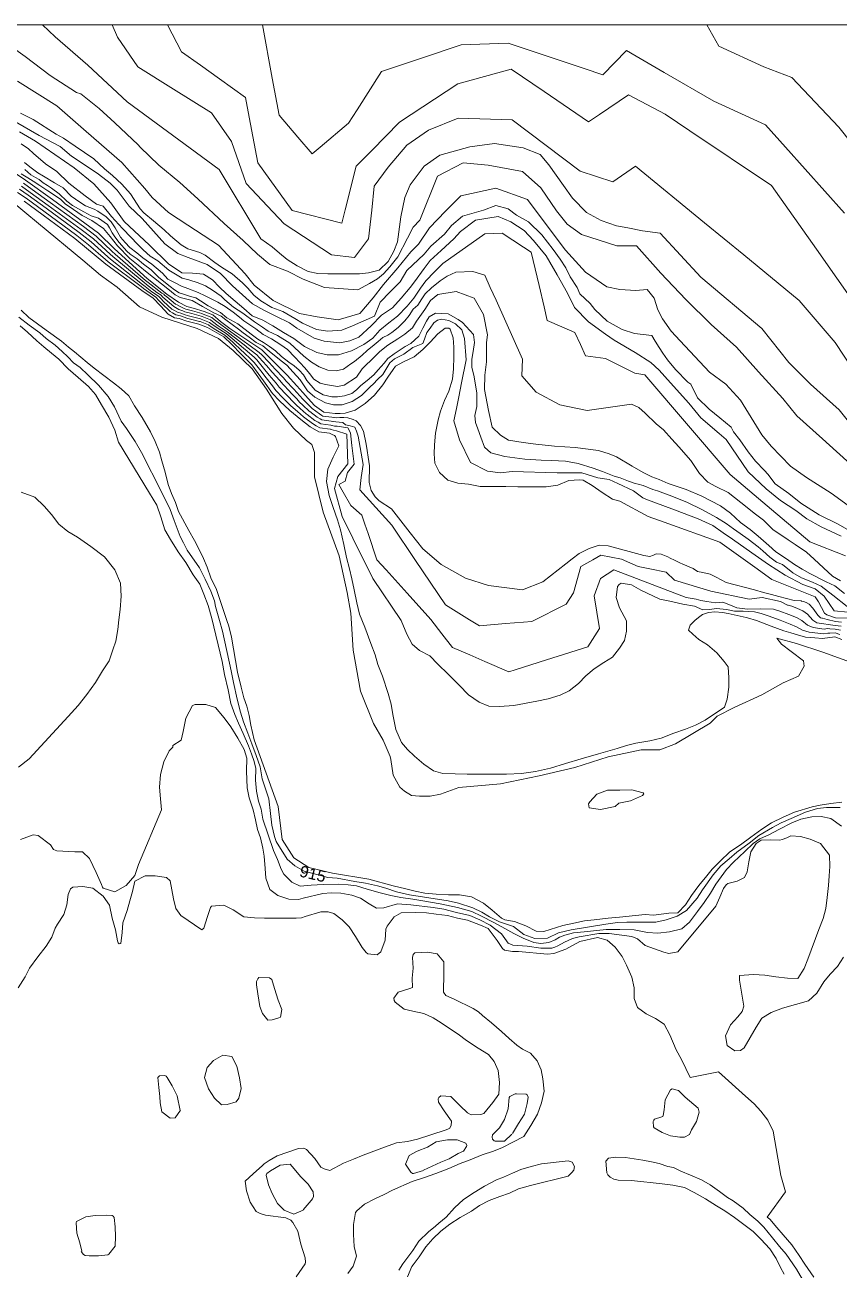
# Model space of a CAD drawing. Header units: millimetres. Extents: x 72 to 2826, y -203 to 794.
# Drawn here: x 393.7 to 574, y 427.2 to 702.9 of the extents above; entities that cross this region are included whole.
import ezdxf

# ---------------------------------------------------------------- set-up
doc = ezdxf.new("R2010")
doc.units = ezdxf.units.MM
doc.layers.add('01_Fina', color=250, linetype='Continuous', lineweight=15)
doc.styles.get("Standard").update_dxf_attribs({"font": 'arial.ttf'})

msp = doc.modelspace()

# ---------------------------------------------------------------- linework, layer by layer
at = {"layer": '01_Fina', "color": 252, "lineweight": 9, "true_color": 0x939598}
for p, q in [((507.55, 645.17), (507.55, 645.17)), ((522.3, 629.01), (522.3, 629.01))]:
    msp.add_line(p, q, dxfattribs=at)
at = {"layer": '01_Fina', "color": 252, "linetype": 'Continuous', "lineweight": 9, "true_color": 0x939598}
msp.add_line((573.09, 568.23), (573.09, 568.23), dxfattribs=at)
at = {"layer": '01_Fina', "color": 252, "lineweight": 9, "true_color": 0x939598}
for points in [[(72.77, 65.04), (811.86, 65.04), (811.42, 702.86), (72.33, 702.86), (72.77, 85)], [(576.67, 614.33), (573.97, 617.63), (567.66, 623.33), (562.86, 628.14), (556.85, 635.64), (543.34, 647.04), (534.34, 656.77), (530.47, 657.24), (527.18, 657.94), (524.72, 658.41), (521.31, 659.58), (518.03, 661.34), (514.97, 664.51), (512.98, 667.33), (509.69, 671.9), (507.81, 674.13), (504.06, 675.66), (497.72, 676.59), (492.2, 675.89), (485.62, 674.01), (482.1, 671.55), (479.05, 667.44), (477.88, 664.63), (476.94, 660.4), (476.21, 654.81), (475.39, 652.78), (474.15, 650.5), (472.13, 648.53), (469.79, 647.95), (467.78, 647.73), (465.66, 647.75), (462.89, 647.76), (460.83, 647.78), (458.57, 647.79), (456.43, 648.27), (454.01, 649.49), (451.79, 650.93), (450.11, 652.33), (448.46, 653.75), (445.97, 655.49), (436.75, 670.82), (416.38, 685.81), (407.68, 693.95), (400.46, 700.24), (397.64, 702.86)], [(587.5, 610.68), (573.09, 632.58), (565.17, 641.82), (552.86, 651.93), (544.17, 659.05), (528.92, 671.57), (523.92, 668.15), (516.66, 670.45), (501.6, 681.83), (489.69, 682.2), (483.12, 679.55), (478.28, 676.21), (474.13, 671.37), (471.08, 667.12), (470.51, 661.83), (469.82, 655.52), (466.7, 651.34), (461.63, 651.92), (451.15, 658.83), (447.46, 662.75), (442.74, 667.75), (439.51, 677.03), (435.01, 683.36), (426.6, 688.66), (418.74, 693.61), (414.27, 700.18), (413.08, 702.86)], [(583, 633.19), (568.97, 653.18), (559.04, 667.32), (540.92, 679.43), (535.48, 683.06), (527.39, 687.38), (520.92, 683.01), (518.53, 681.39), (508.68, 688.08), (501.36, 693.05), (489.59, 689.78), (476.65, 681.33), (470.54, 675.08), (467.09, 671.55), (464.65, 661.94), (463.89, 658.98), (452.88, 661.78), (445.31, 672.35), (443.37, 682.45), (442.54, 686.79), (436.79, 690.91), (432.61, 693.91), (428.42, 696.9), (425.3, 702.86)], [(575.17, 661.21), (562.11, 675.81), (557.7, 680.74), (546.29, 685.95), (535.27, 692.33), (529.04, 695.94), (526.93, 697.16), (521.66, 691.82), (517.55, 693.19), (512.89, 694.75), (500.69, 698.82), (490.31, 698.44), (481.76, 695.59), (472.71, 692.57), (467.27, 684.08), (465.35, 681.07), (459.08, 675.77), (457.33, 674.29), (454.19, 678), (450.04, 682.91), (448.51, 691.08), (446.31, 702.86)], [(582.86, 669), (573.9, 680.22), (563.51, 691.2), (557.29, 693.59), (547.38, 698.13), (544.74, 702.86)], [(577.25, 604.91), (570.28, 611.2), (564.66, 616.34), (561.53, 620.18), (556.14, 626.03), (551.26, 631.5), (545.7, 636.52), (540.06, 642.05), (534.52, 647.91), (529.1, 653.98), (524.75, 653.98), (516.94, 656.48), (513.79, 658.76), (511.4, 661.69), (507.93, 666.78), (503.91, 670.37), (496.28, 671.79), (490.74, 672.33), (485.1, 669.4), (481.16, 659.66), (479.71, 658.11), (478.4, 655.68), (476.28, 651.53), (474.53, 649.3), (473.16, 647.72), (471.83, 646.65), (470.03, 645.58), (467.42, 644.17), (460.04, 644.7), (455.33, 646.54), (451.86, 648.33), (447.97, 649.83), (445.23, 652.1), (442.02, 655.09), (437.87, 658.9), (432.04, 664.34), (428.01, 667.94), (423.35, 671.83), (419.24, 675.81), (418.8, 676.3), (413.62, 681.18), (410.2, 684.34), (406.09, 687.59), (405.13, 687.87), (399.31, 691.68), (393.83, 695.87), (387.83, 700.05)], [(577.61, 595.31), (572.24, 599.22), (566.74, 602.66), (563.23, 605.18), (558.93, 609.61), (556.87, 612.13), (552.15, 619.78), (548.91, 623.29), (545.26, 626), (542.08, 629.44), (538.83, 632.89), (536.78, 635.07), (534.86, 637.79), (533.87, 639.77), (533.07, 642.36), (532.14, 643.48), (531.48, 644.28), (528.96, 644.08), (525.45, 644.28), (522.6, 644.87), (517.81, 648.08), (513.44, 652.98), (508.93, 658.94), (505.02, 664.24), (497.97, 666.7), (490.22, 664.98), (486.84, 661.6), (483.33, 657.96), (480.88, 654.32), (479.21, 652.65), (476.29, 649.07), (473.11, 645.36), (470.8, 642.45), (467.88, 639), (463.11, 637.55), (458.41, 638.21), (454.56, 638.94), (448.67, 641.85), (444.49, 645.23), (442.5, 647.75), (436.57, 654.11), (429.81, 658.55), (425.51, 661.33), (421.93, 664.64), (420.27, 666.63), (415.16, 672.42), (407.27, 679.24), (400.78, 684.93), (392.08, 690.39)], [(574.45, 589.64), (570.03, 591.73), (566.87, 593.47), (564.38, 595.36), (561.02, 597.57), (557.82, 600.18), (553.88, 603.88), (549, 611.05), (547.46, 612.43), (543.36, 615.87), (540.71, 619.1), (536.64, 623.6), (534.14, 626.4), (532.29, 628.09), (528.85, 630.3), (524.19, 633.03), (522.26, 634.41), (518.51, 637.09), (515.43, 640.33), (513.88, 643.47), (511.59, 647.53), (509.14, 651.75), (506.34, 655.15), (504.25, 657.32), (501.28, 659.25), (498.48, 660.43), (493.49, 659.64), (490.14, 657.11), (488.69, 655.47), (485.91, 652.94), (483.45, 650.67), (482.12, 648.9), (479.97, 645.94), (479.02, 644.74), (477, 642.34), (475.11, 640.19), (472.71, 638.61), (470.39, 636.25), (467.69, 633.76), (465.67, 632.93), (463.45, 632.49), (459.97, 632.81), (457.75, 633.48), (453.91, 635.74), (452.33, 636.88), (449.32, 638.39), (446.62, 639.69), (444.09, 641.08), (439.68, 645.1), (437.03, 647.83), (434.1, 649.85), (429.86, 651.36), (427.6, 652.27), (424.75, 654.36), (419.71, 659.97), (416.85, 662.74), (414.16, 666.26), (412.62, 667.84), (410, 669.78), (407.94, 671.21), (404.06, 673.82), (401.53, 675.92), (396.88, 678.34), (391.62, 681.39)], [(575.83, 591.11), (573.62, 592.42), (569.54, 594.38), (565.52, 596.95), (562.85, 599.11), (559.86, 601.22), (558.18, 603.36), (557.45, 604.17), (555.51, 606.28), (553.83, 608.32), (551.99, 611.03), (550.61, 612.79), (550.1, 613.81), (547.61, 615.86), (545.25, 617.8), (542.64, 620.33), (541.15, 623.32), (540.47, 623.77), (537.78, 626.55), (536, 628.71), (534.97, 630.17), (534.14, 631.42), (533.28, 632.83), (532.55, 634.06), (528.71, 634.54), (525.96, 635.45), (522.64, 637.26), (519.9, 639.85), (518.85, 641.2), (516.61, 643.35), (515.98, 644.75), (514.47, 647.09), (513.49, 649.07), (512.26, 651.01), (510.7, 653.13), (508.18, 656.37), (505.19, 659.23), (502.6, 660.71), (500.72, 662.17), (498.01, 662.87), (495.23, 661.82), (490.58, 660.52), (488.17, 658.46), (486.63, 656.52), (483.62, 653.89), (482.11, 652.13), (478.28, 648.47), (476.8, 645.96), (474.57, 643.73), (472.4, 641.44), (471.13, 638.34), (466.23, 636.25), (463.89, 635.29), (460.8, 635.09), (458.27, 635.45), (455.21, 636.81), (453.52, 637.86), (450.83, 639.43), (448.38, 640.33), (445.99, 641.77), (444.4, 643), (443.06, 644.56), (441.93, 645.77), (439.64, 647.76), (437.26, 649.23), (435.75, 650.26), (433.66, 651.85), (432.45, 652.45), (429.78, 653.26), (428.31, 654.18), (425.99, 656.14), (424.58, 657.48), (422.18, 659.47), (420.04, 661.28), (419.28, 662.11), (417.11, 665.48), (415.19, 667.57), (413.1, 669.51), (411.34, 670.99), (409.01, 673.2), (404.85, 676.02), (402.31, 677.81), (400.69, 678.66), (395.54, 681.93), (392.77, 683.31)], [(575.4, 585.29), (567.47, 588.39), (559.02, 595.55), (549.87, 603.29), (530.98, 625.38), (528.78, 625.77), (522.3, 629.01), (517.87, 629.56), (516.72, 632.07), (515.46, 634.78), (512.57, 636.03), (509.37, 637.41), (508.66, 640.46), (507.55, 645.17), (505.82, 652.55), (504.11, 653.66), (499.43, 656.72), (495.53, 656.57), (486.24, 650.03), (484.43, 648.17), (482.52, 646.2), (481.33, 644.55), (479.87, 642.34), (478.35, 640.6), (476.21, 638.37), (474.33, 636.91), (472.29, 635.31), (470.76, 633.51), (468.74, 632.07), (466.01, 630.71), (463.14, 629.85), (460.67, 629.8), (458.33, 630.31), (455.65, 631.68), (453.26, 633.4), (451.01, 634.73), (448.64, 636.27), (446.38, 637.47), (444.04, 638.47), (442.18, 640.05), (440.25, 641.68), (438.3, 643.38), (436.79, 644.8), (435.27, 646.4), (433.25, 647.64), (430.83, 647.93), (428.45, 647.97), (425.56, 649.96), (421.34, 654.07), (415.74, 659.32), (412.77, 663.43), (409.01, 667.65), (404.67, 671.18), (396.11, 677.11), (392.57, 679.17)], [(574.3, 579.76), (572.5, 580.82), (570.56, 582.63), (568.5, 584.54), (566.8, 586.13), (564.25, 587.84), (562.69, 588.89), (559.3, 591.16), (557.22, 593.18), (555.45, 594.57), (552.24, 597.1), (549.44, 599.3), (546.73, 600.68), (544.92, 601.61), (543.09, 603.57), (541.13, 606.43), (538.48, 609.41), (536.93, 611.17), (535.12, 613.2), (533.5, 614.55), (531.08, 616.92), (529.66, 618.12), (528.03, 618.88), (518.2, 617.48), (512.14, 618.77), (506.93, 621.55), (503.72, 625.19), (503.89, 628.86), (498.03, 641.9), (496.76, 644.72), (495.53, 647.46), (492.87, 648.29), (489.11, 648.11), (487.23, 647.2), (485.7, 646.19), (483.75, 644.67), (482.34, 643.34), (481.64, 642.19), (480.75, 640.79), (479.71, 639.9), (478.79, 638.49), (477.87, 637.34), (476.38, 635.86), (474.97, 634.79), (474.09, 634.17), (472.94, 633.64), (471.91, 632.76), (471.03, 632.04), (469.51, 630.74), (468.4, 629.71), (466.68, 628.37), (465.91, 627.8), (464.27, 626.65), (462.63, 626.27), (460.79, 626.39), (458.85, 627.19), (457.2, 628.18), (455.48, 629.52), (452.41, 632.4), (449.63, 634.06), (447.62, 635.04), (446.3, 635.92), (444.55, 637.12), (442.01, 639.04), (439.95, 640.36), (438.03, 641.96), (437.19, 642.82), (435.27, 644.12), (433.69, 645.1), (432.06, 645.73), (430.04, 646.4), (428.58, 646.78), (425.58, 648.53), (423.16, 650.59), (421.46, 651.67), (419.93, 653.08), (418.56, 654.4), (417.29, 655.79), (415.35, 657.8), (412.93, 660.41), (411.06, 662.76), (409.57, 663.15), (407.08, 665.05), (403.47, 667.82), (400.8, 670.42), (398.33, 672.1), (395.62, 674.4), (394.5, 675.43), (392.89, 676.5)], [(575.85, 571.54), (573.22, 571.61), (571.26, 572.22), (570.73, 572.62), (569.39, 575.14), (568.67, 576.25), (559.13, 580.11), (555.31, 582.84), (550.69, 586.14), (547.56, 588.37), (535.27, 592.78), (531.68, 594.03), (525.44, 597.41), (523.81, 597.89), (521.52, 599.31), (519.29, 600.89), (517.36, 602.08), (516.55, 602.16), (514.17, 601.97), (511.72, 600.95), (509.11, 600.57), (507.07, 600.58), (504.91, 600.6), (502.85, 600.61), (500.22, 600.63), (497.38, 600.65), (494.54, 600.69), (491.91, 601.17), (489.58, 601.39), (487.33, 602.1), (485.54, 603.73), (484.49, 605.81), (484.36, 607.92), (484.42, 609.92), (484.67, 612.46), (485.25, 615.43), (485.77, 617.37), (486.66, 619.74), (487.62, 621.79), (488.4, 624.44), (488.6, 626.75), (488.71, 629.35), (488.73, 631.52), (488.58, 633.58), (487.85, 635.48), (487.58, 635.69), (486.75, 635.69), (485.17, 634.46), (483.45, 632.6), (481.84, 631.02), (479.89, 629.34), (477.58, 628.3), (475.79, 627.34), (475.26, 626.56), (474.09, 624.88), (472.95, 623.16), (471.11, 620.91), (469.04, 619.05), (466.84, 617.59), (464.62, 616.87), (463.53, 616.83), (463.08, 616.81), (462.4, 616.79), (459.94, 617.15), (457.87, 618.6), (456.41, 620.11), (455.26, 621.44), (453.96, 622.92), (451.8, 625.29), (446.18, 630.91), (443.72, 632.55), (439.09, 635.67), (437.06, 637.16), (435.33, 638.65), (433.44, 639.4), (430.97, 640.16), (429.56, 640.52), (427.76, 641.45), (425.14, 643.23), (420.78, 646.73), (413.55, 653.25), (410.02, 656.78), (399.83, 664.17), (393.84, 668.49), (389.04, 671.73)], [(575.15, 576.97), (573.06, 578.64), (571.13, 579.57), (567.52, 581.43), (565.84, 582.36), (564.1, 583.4), (562.35, 584.66), (559.96, 586.23), (558.44, 587.57), (556.09, 589.69), (554.31, 591.14), (552.19, 592.73), (549.98, 594.75), (547.75, 596.35), (543.59, 598.54), (540.16, 600.03), (536.15, 601.33), (534.18, 602.22), (532.54, 602.82), (530.61, 603.79), (528.14, 605.13), (524.68, 607.21), (523.05, 607.92), (520.7, 608.62), (515.55, 609.3), (511.01, 609.63), (506.85, 610.04), (504.02, 610.38), (500.78, 610.93), (499.04, 612.01), (497.21, 613.8), (496.39, 617.5), (495.46, 622.15), (495.54, 625.31), (495.91, 628.24), (495.95, 632.52), (496.17, 634.24), (495.28, 638.78), (493.19, 642.35), (489.18, 643.8), (485.12, 643.16), (483.52, 641.83), (482.26, 639.86), (480.42, 637.25), (479.57, 635.8), (477.82, 634.39), (476.33, 633.38), (474.1, 631.97), (472.28, 630.56), (471.2, 629.44), (468.41, 626.69), (467.17, 624.89), (464.45, 623.11), (462.97, 622.81), (460.25, 623.22), (459.13, 623.52), (457.72, 624.45), (456.72, 625.67), (455.68, 626.97), (453.51, 629.33), (451.88, 630.96), (450.39, 632.04), (448.34, 633.34), (446.48, 634.34), (444.89, 635.57), (442.17, 637.32), (441.27, 638.18), (439.82, 639.26), (438.1, 640.49), (436.43, 641.45), (433.68, 642.9), (432.12, 643.65), (429.77, 644.5), (428.4, 645.02), (426.84, 645.8), (425.37, 646.6), (424.22, 647.9), (421.84, 649.91), (419.87, 651.28), (418.49, 652.36), (416.97, 653.59), (415.96, 654.66), (414.92, 655.89), (413.69, 657.95), (412.87, 659.29), (411.75, 660.33), (409.9, 661.63), (409.04, 662.08), (407.18, 662.82), (405.92, 663.6), (403.98, 664.94), (402.18, 666.78), (400.29, 667.93), (397.87, 669.34), (396.57, 670.12), (394.86, 671.42), (393.63, 672.39)], [(575.77, 574.08), (572.58, 576.6), (570.05, 578.59), (568.07, 579.52), (565.66, 580.41), (563.74, 581.55), (561.42, 583.43), (560.1, 583.88), (558.68, 585.02), (557.11, 586.4), (556.08, 587.33), (553.84, 589), (552.06, 590.24), (550.6, 591.31), (548.97, 592.48), (546.83, 593.83), (543.76, 595.52), (540.27, 597.22), (536.4, 598.71), (533.8, 599.67), (532.73, 600.03), (530.6, 600.88), (529.5, 601.17), (528.82, 601.31), (527.33, 601.88), (525.55, 602.55), (524.2, 602.98), (521.57, 603.97), (519.53, 604.69), (516.22, 605.79), (513.45, 606.26), (510.35, 606.43), (508.01, 606.5), (504.38, 606.68), (500.02, 607.32), (496.89, 608.14), (495.47, 609.35), (494.69, 611.55), (494.01, 613.45), (493.52, 614.8), (493.37, 616.36), (493.8, 618.39), (493.76, 621.36), (493.16, 624.91), (492.7, 627.08), (492.7, 628.89), (492.98, 630.53), (493.27, 632.52), (493.02, 634.33), (490.6, 636.98), (489.67, 637.62), (487.43, 638.86), (484.62, 639.04), (483.2, 638.26), (482.63, 637.3), (481.85, 635.73), (480.92, 633.96), (479.14, 632.36), (477.9, 631.68), (475.5, 630.06), (474.07, 629.02), (473.29, 627.99), (471.96, 626.5), (470.95, 625.41), (469.5, 624.14), (468.12, 623.04), (467.18, 622.04), (466.14, 621.24), (464.46, 620.7), (462.93, 620.48), (461.7, 620.55), (459.74, 620.95), (458.02, 622), (456.14, 624.11), (455.42, 625.38), (454.46, 626.39), (453.33, 627.39), (452.17, 628.17), (450.52, 629.46), (449.24, 630.72), (447.86, 631.63), (446.55, 632.52), (445.34, 633.28), (443.8, 634.39), (440.87, 636.68), (438.47, 638.04), (437.02, 639.18), (435.86, 639.87), (434.32, 640.67), (432.62, 641.77), (431.59, 642.46), (430.39, 642.75), (429.05, 643.15), (427.87, 643.57), (426.89, 644.19), (425.93, 644.97), (423.39, 646.9), (421.69, 648.61), (419.97, 649.86), (418.61, 651.04), (417.01, 652.11), (416.32, 652.76), (414.57, 654.66), (413.68, 655.93), (413.06, 656.85), (412.48, 657.96), (411.99, 658.7), (410.04, 660.08), (408.44, 660.62), (406.81, 661.49), (405.58, 662.11), (404.25, 662.85), (403.02, 663.8), (401.32, 665.46), (399.6, 666.69), (398.73, 667.33), (397.77, 667.91), (396.88, 668.6), (396.06, 669.11), (395.05, 669.69), (393.69, 670.86)], [(392.9, 669.86), (394.39, 668.98), (395.59, 668.26), (397.07, 667.28), (398.8, 666.14), (401.62, 664.27), (402.68, 663.21), (404.5, 661.98), (406.45, 660.67), (408.54, 659.56), (411.17, 657.81), (412.61, 655.99), (414.23, 653.97), (416.96, 651.13), (418.83, 649.64), (420.82, 648.04), (425.37, 644.41), (426.99, 643.1), (428.1, 642.51), (430.78, 641.85), (433.08, 640.53), (435.54, 639.12), (437.16, 638.38), (438.22, 637.59), (439.59, 636.56), (440.99, 635.51), (442.06, 634.71), (443.4, 633.7), (444.97, 632.52), (446.41, 631.77), (447.83, 630.64), (450.48, 628.52), (451.7, 627.55), (453.1, 625.99), (454.65, 624.27), (456.27, 621.86), (457.95, 620.47), (460.31, 619.18), (462.02, 618.76), (463.96, 618.76), (466.16, 619.48), (468.22, 620.78), (468.7, 621.26), (469.55, 622.11), (470.19, 622.74), (470.89, 623.43), (471.8, 624.33), (472.97, 625.49), (473.64, 626.56), (474.56, 628.04), (475.58, 628.91), (477.6, 629.93), (479.64, 631.45), (481.83, 632.33), (482.2, 633.29), (482.74, 634.73), (483.45, 635.7), (484.3, 636.87), (485.08, 637.5), (485.95, 637.72), (487.62, 637.44), (489.07, 636.7), (490.48, 635.33), (491.03, 633.43), (491.43, 628.74), (490.4, 623.59), (489.78, 620.51), (489.27, 617.95), (488.72, 615.2), (489.93, 611), (492.4, 605.95), (496.16, 604.07), (499, 603.7), (501.61, 603.95), (511.56, 603.7), (517.05, 603.69), (520.61, 602.6), (523.07, 602.21), (524.99, 601.33), (528.48, 599.72), (530.56, 598.14), (531.58, 597.74), (534.93, 596.48), (537.58, 595.48), (542.79, 593.53), (546.01, 592.01), (548.34, 590.39), (550.37, 588.97), (554.63, 586), (558.36, 583.41), (562.06, 581.03), (565.99, 578.98), (568.66, 577.99), (570.71, 576.38), (572.91, 573.15), (575.91, 572.86)], [(574.55, 570.65), (573.19, 570.76), (571.31, 571.21), (570.3, 571.52), (570.17, 571.53), (569.89, 571.56), (569.25, 572.2), (568.18, 573.76), (567.35, 574.63), (566.73, 574.95), (566.08, 575.2), (565.68, 575.31), (565.61, 575.33), (564.06, 575.41), (560.67, 576.31), (559, 576.75), (557.25, 577.22), (555.25, 577.75), (548.97, 579.42), (546.78, 580.56), (545.43, 581.27), (543.81, 581.59), (542.63, 581.83), (541.67, 582.52), (539.38, 583.47), (538.72, 583.75), (537.58, 584.32), (536.62, 584.81), (536.06, 585.08), (534.6, 585.67), (533.5, 585.75), (532.86, 585.49), (532.1, 585.17), (530.79, 585.36), (527.49, 586.26), (522.84, 587.53), (520.87, 587.64), (518.66, 586.95), (516.45, 585.86), (514.88, 584.64), (513.48, 583.55), (508.37, 579.57), (503.9, 577.82), (496.35, 578.71), (491.31, 580.34), (485.86, 583.42), (481.85, 586.89), (479.06, 590.42), (474.87, 595.73), (472.19, 597.47), (471.31, 598.35), (470.37, 599.79), (469.95, 601.57), (469.92, 602.58), (470, 604.13), (470.02, 605.23), (469.7, 607.18), (469.53, 608.64), (469.31, 610.03), (468.69, 612.89), (468.06, 614.15), (467.06, 615.2), (466.42, 615.51), (465.21, 615.84), (464.33, 615.96), (463.42, 615.96), (462.82, 615.89), (462.19, 615.91), (462.16, 615.92), (461.69, 615.99), (459.71, 616.27), (459.5, 616.39), (458.93, 616.77), (457.33, 617.92), (457.26, 617.98), (455.84, 619.39), (455.27, 619.97), (454.58, 620.74), (453.26, 622.19), (453.12, 622.34), (451.58, 624.01), (450.99, 624.7), (449.14, 626.65), (447.8, 628.08), (446.17, 629.8), (445.62, 630.36), (443.3, 632.03), (443.07, 632.21), (440.68, 633.95), (438.82, 635.3), (436.8, 636.72), (435.62, 637.63), (435.09, 638.09), (433.22, 638.84), (432.94, 638.93), (430.82, 639.55), (430.23, 639.7), (429.36, 639.94), (429.02, 640.09), (428.12, 640.48), (427.42, 640.85), (427.11, 641.06), (425.16, 642.62), (424.64, 643.05), (424.47, 643.23), (424.05, 643.43), (421.03, 645.82), (420.45, 646.28), (413.69, 652.11), (413.07, 652.66), (409.48, 656.12), (406.7, 658.19), (399.36, 663.53), (395.38, 666.41), (393.4, 667.81)], [(574.17, 567.91), (573.09, 568.23), (571.97, 568.19), (571.47, 568.17), (570.51, 568.03), (567.37, 568.39), (565.91, 568.89), (564.55, 569.63), (563.14, 570.19), (560.91, 571.06), (558.31, 572.06), (556.71, 572.51), (556.45, 572.59), (555.26, 572.88), (552.73, 573.05), (550.83, 573.1), (549.07, 573.42), (546.88, 573.64), (545.32, 573.4), (543.82, 573.35), (541.96, 574.15), (539.38, 574.58), (536.52, 575.27), (534.31, 575.7), (530.09, 577.71), (528.05, 578.93), (525.74, 579.25), (525.26, 578.95), (524.93, 578.49), (524.66, 576.11), (525.34, 573.78), (526.91, 570.95), (526.94, 568.66), (526.51, 566.59), (525.39, 564.87), (523.81, 562.91), (521.91, 561.7), (519.73, 560.33), (517.94, 558.78), (516.29, 557.08), (514.25, 555.43), (512.26, 554.47), (509.57, 553.64), (507.08, 553.17), (501.95, 552.17), (498.78, 551.96), (496.45, 552.02), (494.29, 552.91), (491.97, 554.52), (489.88, 556.7), (487.47, 559.14), (485.16, 561.35), (483.35, 563.19), (481.09, 564.36), (479.49, 565.78), (478.32, 568), (477.03, 570.99), (470.77, 580.33), (466.35, 589.24), (463.97, 594.04), (462.31, 600.24), (463.03, 602.85), (465.24, 605.65), (465.03, 612.22), (462.71, 612.96), (462.05, 613.13), (461.54, 613.28), (461.42, 613.33), (461.3, 613.34), (459.04, 613.63), (458.21, 614.11), (457.4, 614.58), (455.71, 615.9), (455.43, 616.12), (454.12, 617.24), (453.09, 618.09), (452.55, 618.63), (451.17, 620.01), (450.87, 620.29), (449.3, 621.93), (448.54, 622.95), (447.18, 624.69), (445.99, 626.27), (444.5, 628.13), (443.93, 628.72), (442.06, 630.47), (441.78, 630.73), (439.78, 632.61), (438.02, 634.17), (436.03, 635.38), (434.5, 636.32), (434.37, 636.44), (432.55, 637.16), (432.41, 637.21), (430.39, 637.72), (429.77, 637.87), (428.76, 638.2), (428.16, 638.42), (427.17, 638.64), (426.39, 639.08), (425.87, 639.39), (424.08, 641.15), (423.38, 641.86), (422.7, 642.58), (420.76, 643.97), (420, 644.52), (419.46, 644.91), (412.18, 650.42), (411.61, 650.9), (407.84, 654.14), (405.26, 656.21), (397.93, 661.61), (394, 664.5), (392.08, 665.78)], [(574.3, 568.82), (573.12, 569.07), (571.95, 569.15), (571.42, 569.19), (570.7, 569.08), (568.21, 569.44), (567.02, 569.99), (565.76, 571), (564.54, 571.67), (562.85, 572.35), (560.9, 573.1), (559.7, 573.44), (559.45, 573.5), (556.5, 573.61), (553.71, 573.49), (551.31, 573.8), (549.54, 574.55), (548.25, 575.09), (546.6, 574.89), (544.72, 575.22), (543.41, 575.44), (542.34, 575.72), (540.11, 576.09), (524.15, 582.23), (521.2, 580.26), (519.73, 576.47), (520.93, 569.26), (518.38, 565.17), (509.19, 562.28), (502.25, 560.1), (500.86, 559.66), (495.58, 561.94), (492.23, 563.39), (488.42, 565.04), (486.05, 568.07), (483.57, 571.23), (478.35, 577.03), (473.68, 582.21), (471.66, 584.46), (469.71, 590.25), (469.01, 592.33), (468.34, 594.31), (465.87, 596.46), (464.19, 599.39), (463.23, 601.07), (464.64, 601.88), (465.15, 603.75), (466.62, 605.64), (466.15, 609.75), (465.82, 612.57), (465.23, 613.62), (462.86, 613.99), (462.31, 614.05), (461.76, 614.15), (461.67, 614.19), (461.43, 614.23), (459.27, 614.51), (458.64, 614.87), (457.91, 615.31), (456.25, 616.57), (456.04, 616.74), (454.69, 617.96), (453.82, 618.71), (453.23, 619.33), (451.87, 620.74), (451.62, 620.98), (450.06, 622.62), (449.36, 623.53), (447.83, 625.34), (446.59, 626.87), (445.06, 628.69), (444.49, 629.27), (442.47, 630.99), (442.21, 631.22), (440.08, 633.06), (438.28, 634.55), (436.29, 635.82), (434.87, 636.76), (434.61, 636.99), (432.77, 637.72), (432.59, 637.78), (430.54, 638.33), (429.93, 638.48), (428.96, 638.78), (428.45, 638.98), (427.49, 639.25), (426.73, 639.67), (426.29, 639.95), (424.44, 641.64), (423.8, 642.26), (423.29, 642.8), (421.86, 643.76), (420.34, 644.95), (419.79, 645.37), (412.68, 650.98), (412.1, 651.49), (408.39, 654.8), (405.74, 656.87), (398.41, 662.25), (394.46, 665.14), (392.52, 666.46)], [(392.96, 667.13), (394.92, 665.78), (398.88, 662.89), (406.22, 657.53), (408.93, 655.46), (412.58, 652.07), (413.19, 651.55), (420.12, 645.82), (420.69, 645.39), (422.95, 643.6), (423.88, 643.01), (424.22, 642.65), (424.8, 642.13), (426.7, 640.5), (427.07, 640.26), (427.8, 639.87), (428.73, 639.53), (429.16, 639.36), (430.08, 639.09), (430.68, 638.94), (432.77, 638.35), (432.99, 638.28), (434.85, 637.54), (435.25, 637.2), (436.55, 636.27), (438.55, 634.92), (440.38, 633.5), (442.64, 631.71), (442.89, 631.51), (445.06, 629.81), (445.62, 629.25), (447.2, 627.47), (448.49, 625.99), (450.17, 624.12), (450.82, 623.32), (452.37, 621.66), (452.57, 621.47), (453.91, 620.04), (454.54, 619.34), (455.26, 618.68), (456.65, 617.36), (456.79, 617.25), (458.42, 616.04), (459.07, 615.63), (459.49, 615.39), (461.56, 615.11), (461.91, 615.06), (461.97, 615.03), (462.57, 614.97), (463.32, 614.89), (464.15, 614.81), (464.7, 614.35), (465.78, 614.07), (466.78, 613.8), (467.12, 612.91), (467.55, 611.79), (468.59, 605.51), (468.21, 602.65), (467.85, 599.93), (474.96, 592.14), (480.23, 584.29), (486.85, 574.43), (492.18, 571.17), (494.34, 569.84), (500.14, 570.31), (504.11, 570.63), (505.98, 570.78), (513.59, 574.61), (515.2, 577.09), (516.84, 582.92), (519.46, 584.44), (521.27, 585.49), (525.81, 584.57), (529.49, 582.92), (532.11, 582.41), (535.72, 581.71), (537.57, 579.92), (545.6, 577.49), (554.09, 575.74), (556.92, 576.08), (560.98, 575.23), (562.56, 574.42), (562.69, 574.38), (563.49, 574.15), (564.79, 573.65), (565.95, 573.15), (566.97, 572.38), (568.14, 571.1), (569.05, 570.5), (573.15, 569.92), (574.43, 569.74)], [(577.31, 561.51), (570.4, 563.99), (564.57, 565.87), (560.17, 567.12), (561.2, 565.78), (563.38, 564.17), (566.11, 562.07), (566.22, 560.85), (564.98, 558.69), (561.63, 557.19), (556.9, 554.57), (550.76, 551.77), (546.97, 549.85), (545.43, 548.27), (537.78, 543.69), (534.29, 542.35), (530.13, 542.4), (522.87, 540.83), (515.5, 538.46), (507.61, 536.64), (498.99, 534.85), (489.82, 533.99), (485.73, 532.54), (483.44, 532.09), (481.08, 532.11), (479.35, 532.24), (477.74, 533.19), (476.76, 534.08), (475.3, 536.77), (474.74, 540.19), (474.61, 540.9), (473.04, 544.51), (470.92, 548.18), (468.04, 555.37), (466.43, 564.41), (465.87, 572.65), (465.09, 577.18), (463.32, 585.32), (459.76, 594.97), (457.83, 602.79), (457.88, 606.27), (457.84, 608.17), (457.28, 609.95), (456.06, 610.85), (453.19, 613.57), (450.59, 616.85), (447.21, 622.2), (444.05, 626.7), (439.81, 630.75), (436.57, 633.45), (431.88, 635.62), (424.05, 638.19), (419.12, 640.46), (414.19, 644.81), (410.49, 647.43), (406.56, 650.75), (396.72, 658.86), (390.73, 663.93)]]:
    msp.add_lwpolyline(points, dxfattribs=at)
at = {"layer": '01_Fina', "color": 252, "linetype": 'Continuous', "lineweight": 9, "true_color": 0x939598}
for points in [[(393.55, 663.87), (404.79, 655.55), (411.67, 649.86), (419.63, 644.09), (422.11, 642.36), (423.72, 640.67), (425.46, 638.83), (426.85, 638.02), (427.87, 637.86), (429.62, 637.26), (432.24, 636.64), (434.13, 635.88), (437.75, 633.79), (439.48, 632.16), (441.64, 629.95), (443.95, 627.58), (445.38, 625.66), (446.53, 624.04), (448.54, 621.24), (450.13, 619.61), (452.37, 617.46), (454.82, 615.5), (456.89, 613.85), (458.82, 612.75), (461.17, 612.46), (461.79, 612.21), (462.25, 611.95), (462.53, 611.73), (463.25, 609.65), (461.95, 607.19), (460.8, 604.47), (460.52, 601.75), (461.08, 598.7), (461.99, 596.02), (462.91, 593.27), (463.61, 591.07), (464.31, 587.79), (464.96, 584.92), (465.56, 582.42), (466.13, 580.2), (466.66, 577.75), (467.2, 574.93), (467.78, 572.37), (468.99, 569.49), (470.32, 565.91), (471.25, 563.41), (471.88, 561.26), (472.93, 558.64), (474.17, 554.8), (474.83, 552.47), (475.16, 550.15), (475.83, 546.83), (477.08, 544), (478.41, 542.42), (479.99, 540.94), (482.05, 539.21), (484.21, 537.72), (486.29, 537.11), (488.99, 537.02), (491.66, 537), (494.67, 536.98), (498.33, 536.98), (500.34, 536.99), (503.69, 537.13), (506.81, 537.59), (510.07, 538.31), (513.42, 539.33), (516.92, 540.39), (520.71, 541.47), (522.79, 542.08), (524.83, 542.64), (526.91, 543.3), (528.97, 543.86), (532.06, 544.39), (534.63, 544.95), (537.43, 546.04), (540, 546.95), (542.2, 547.79), (544.31, 548.9), (548.58, 551.81), (549.18, 553.58), (549.55, 556.21), (549.56, 558.29), (549.46, 560.76), (548.56, 561.89), (546.95, 563.84), (544.88, 565.59), (542.93, 566.79), (541.63, 567.97), (540.66, 568.89), (541.05, 569.99), (541.51, 570.49), (542.13, 571.07), (543.17, 571.88), (543.75, 572.3), (545.06, 572.8), (546.49, 572.88), (548.14, 572.8), (549.42, 572.53), (553.39, 571.68), (553.71, 571.58), (555.72, 571.01), (558.97, 569.76), (561.73, 568.7), (563.33, 568.25), (564.79, 567.79), (566.54, 567.33), (568.58, 567.16), (570.33, 566.99), (573.05, 567.38), (574.56, 566.79)], [(392.88, 639.69), (394.59, 638.09), (398.43, 635.31), (401.85, 632.82), (403.41, 631.51), (404.69, 630.48), (407.54, 628.15), (409.1, 626.83), (413.37, 623.61), (415.08, 622.3), (416.77, 620.73), (418.03, 618.53), (419.67, 615.95), (421.55, 612.78), (422.57, 610.66), (423.51, 608.25), (424.07, 606.31), (424.78, 603.81), (425.48, 601.08), (426.19, 599.13), (427.06, 597.12), (427.77, 595.1), (430.03, 590.91), (431.29, 588.73), (432.02, 587.32), (433.3, 584.69), (434.09, 582.79), (434.88, 580.47), (436.17, 577.84), (438.44, 571.02), (438.92, 569.71), (439.49, 567.31), (440.81, 559.59), (441.59, 556.27), (442.21, 553.89), (442.84, 552), (443.39, 549.94), (443.77, 547.81), (444.47, 544.61), (449.82, 529.81), (450.71, 522.51), (453.27, 518.47), (456.6, 516.29), (461.83, 515.08), (469.91, 513.75), (475.3, 512.29), (478.07, 511.6), (480.11, 511.05), (482.27, 510.64), (484.81, 510.42), (487.53, 510.29), (489.93, 510.26), (492.6, 509.8), (495.28, 508.39), (497.15, 506.88), (499.26, 505.1), (499.97, 504.69), (502.14, 504.35), (504.62, 503.37), (506.95, 502.2), (508.61, 502.11), (512.8, 503.45), (515.26, 503.99), (517.63, 504.5), (519.77, 504.69), (522.88, 505.09), (525.34, 505.3), (528.94, 505.67), (531.07, 505.88), (532.87, 505.78), (536.32, 506.23), (538.31, 506.25), (540, 508.06), (541.3, 510.15), (542.91, 512.31), (544.74, 514.5), (545.9, 515.96), (547.63, 517.72), (549.83, 519.81), (552.14, 521.34), (554.45, 523.03), (556.85, 524.8), (558.99, 526.17), (561.63, 527.44), (564.1, 528.56), (568.05, 529.74), (569.77, 530.13), (572.15, 530.51), (574.61, 530.8)], [(392.43, 638.12), (394.71, 636.36), (397.05, 634.65), (398.41, 633.44), (400.4, 631.98), (401.96, 630.52), (403.24, 629.35), (404.52, 628.04), (405.94, 627.02), (407.65, 625.41), (410.06, 623.08), (412.19, 620.61), (413.59, 618.29), (415.02, 615.11), (416.25, 613.51), (418.16, 610.6), (419.55, 608.19), (424.03, 599.32), (425.91, 595.56), (426.75, 593.1), (428.14, 589.63), (428.84, 588.19), (429.68, 586.59), (432.37, 582.65), (433.65, 580.18), (434.92, 577.46), (435.71, 575.32), (435.94, 574.09), (436.81, 570.96), (437.51, 568.66), (439.42, 559.82), (439.88, 557.28), (440.73, 553.58), (441.48, 550.68), (442.14, 548.57), (443.11, 546.06), (443.96, 543.71), (444.91, 541.08), (445.85, 538.57), (446.29, 535.92), (447, 533.7), (447.71, 531.48), (448.08, 528.28), (448.37, 525.65), (448.99, 523.15), (449.36, 522.06), (451.8, 518.16), (453.5, 516.66), (455.53, 515.49), (457.57, 514.97), (460.83, 514.11), (462.88, 513.92), (466.8, 513.21), (469.17, 512.86), (471.78, 512.25), (473.65, 511.73), (476.02, 510.89), (478.87, 510.28), (487.41, 508.93), (489.74, 508.42), (492.92, 507.36), (494.87, 506.43), (496.59, 505.37), (498.78, 504.3), (501.87, 503.22), (504.19, 501.5), (506.6, 500.6), (509.42, 500.68), (511.85, 501.83), (514.67, 502.53), (522.34, 503.78), (524.95, 504.17), (526.99, 504.24), (531.06, 504.19), (533.41, 504.19), (535.67, 504.73), (538.12, 505.57), (540.22, 506.8), (542.55, 509.52), (543.73, 511.35), (546.1, 514.71), (547.78, 516.7), (549.63, 518.26), (551.37, 519.73), (554.08, 521.73), (556.18, 523.42), (559.23, 525.18), (561.13, 526.22), (563.34, 527.16), (566.55, 528.56), (569.17, 529.4), (571.23, 529.61), (574.22, 529.62)], [(392.67, 636.25), (394.29, 634.81), (396.37, 632.93), (397.92, 631.61), (399.65, 630.21), (401.22, 628.82), (403.3, 626.73), (405.5, 624.83), (407.8, 622.81), (409.36, 621.06), (410.69, 618.77), (412.35, 616), (413.65, 613.17), (414.44, 610.46), (421.31, 599.16), (422.91, 596.54), (423.8, 593.97), (424.71, 591.07), (425.94, 588.94), (427.7, 586.17), (429.4, 583.85), (431, 581.13), (432.49, 579.03), (433.36, 576.82), (434.31, 574.35), (435.09, 571.47), (437.43, 561.94), (437.96, 559.07), (438.71, 555.65), (439.33, 552.62), (440.2, 550.15), (440.99, 548.25), (442.03, 545.95), (443.22, 543.23), (443.93, 541.5), (444.49, 539.77), (444.83, 538.2), (444.82, 535.64), (445, 533.22), (445.47, 531.01), (446.04, 529.21), (446.42, 526.99), (448.79, 520.08), (449.67, 518.1), (450.46, 515.96), (451.09, 514.83), (452.82, 513.08), (454.66, 512.21), (457.1, 512.37), (459.75, 512.57), (463.19, 512.61), (465.31, 512.5), (467.11, 512.23), (469.48, 511.54), (472.41, 510.69), (474.78, 510.08), (476.98, 509.65), (479.6, 509.28), (481.41, 509), (485.68, 508.3), (489.52, 507.43), (491.38, 506.96), (492.69, 506.54), (494.8, 505.53), (497.55, 504.17), (499.33, 503.2), (502.01, 501.72), (504.06, 500.68), (506.42, 499.68), (507.92, 499.5), (509.72, 499.72), (511.16, 500.3), (512.1, 500.88), (513.25, 501.36), (515.22, 501.83), (517.52, 502.04), (522.4, 502.6), (525.41, 502.56), (528.58, 502.52), (531.58, 501.93), (533.88, 501.79), (536.46, 502.06), (539.19, 502.71), (540.89, 504.21), (542.65, 506.58), (544.1, 508.55), (545.48, 510.66), (546.66, 512.61), (549.07, 515.85), (550.62, 517.51), (553.1, 519.85), (554.93, 521.63), (556.41, 522.68), (558.55, 523.63), (560.61, 524.71), (563.5, 526.19), (565.49, 527.01), (567.94, 527.5), (570, 527.62), (572.17, 527.19), (574.54, 525.43)], [(392.91, 599.39), (395.95, 598.33), (398.03, 596.31), (399.6, 594.47), (401.27, 592.31), (403.22, 590.7), (405.36, 589.44), (408.36, 587.39), (411.34, 585.06), (413.65, 582.25), (414.92, 579.23), (415.05, 576.41), (414.82, 573.4), (414.55, 571.11), (414.33, 569.01), (413.87, 566.45), (413.23, 564.49), (412.37, 562.07), (410.95, 559.88), (409.33, 557.27), (407.42, 554.6), (405.52, 552.21), (403.29, 549.77), (394.69, 540.38), (392.32, 538.54)], [(392.77, 522.52), (395.58, 523.55), (396.71, 523.42), (399.44, 521.32), (400.09, 520.27), (400.84, 520.03), (404.78, 519.76), (406.51, 519.76), (408.07, 518.3), (409.52, 515.18), (410.67, 512.56), (410.9, 511.99), (411.09, 511.75), (413.66, 510.89), (416.17, 512.3), (418.07, 514.52), (418.88, 516.95), (424.01, 529.09), (423.73, 531.51), (423.53, 534.11), (423.75, 536.91), (424.52, 539.71), (425.71, 542.12), (426.48, 542.93), (426.52, 543.3), (428.31, 544.47), (428.78, 546.43), (429.36, 549.39), (430.87, 552.19), (431.41, 552.39), (433.76, 552.43), (435.93, 551.74), (437.87, 549.47), (439.33, 547.44), (440.84, 544.98), (442.25, 542.45), (442.84, 540.5), (442.76, 537.66), (442.95, 533.94), (443.42, 531.7), (444.26, 529.09), (444.82, 526.83), (445.22, 524.76), (445.91, 522.88), (446.43, 520.6), (446.73, 518.79), (446.96, 516.07), (447.05, 513.94), (447.94, 511.42), (449.75, 510.14), (452.16, 509.3), (454.31, 509.25), (455.37, 509.51), (459.72, 510.52), (461.53, 510.74), (463.65, 510.63), (466.1, 510.19), (468.06, 509.51), (469.93, 508.25), (471.55, 507.34), (473.19, 507.4), (476.23, 508.26), (479.17, 508.06), (484.11, 507.42), (486.48, 507.06), (489.26, 506.37), (492.21, 505.69), (494.47, 504.71), (496.74, 503.54), (499.27, 501.61), (500.71, 499.54), (501.77, 499.09), (504.96, 498.88), (507.99, 498.43), (510.36, 498.48), (511.09, 498.68), (511.75, 499), (513.23, 499.8), (514.96, 500.6), (516.44, 500.99), (520.79, 501.67), (523.08, 501.73), (528.07, 501.01), (529.33, 500.52), (531.07, 499.01), (535.2, 497.58), (536.28, 497.28), (538.31, 497.62), (546.7, 507.78), (547.57, 509.74), (548.4, 511.65), (548.98, 512.47), (549.34, 512.75), (551.43, 513.26), (553.03, 514.12), (553.62, 515.37), (554.02, 517.59), (554.45, 519.79), (555.66, 521.62), (556.74, 522.35), (558.73, 522.46), (560.86, 522.36), (561.41, 522.53), (562.43, 522.91), (563.33, 523.32), (565.47, 523.2), (567.59, 522.58), (569.9, 521.65), (571.88, 519.02), (571.94, 516.51), (571.8, 514.49), (571.65, 512.34), (571.38, 509.69), (571.06, 507.26), (570.47, 504.99), (569.53, 502.56), (568.78, 500.63), (567.79, 498.04), (567.08, 496.01), (566.23, 493.98), (564.83, 491.77), (562.58, 491.83), (559.95, 492.14), (557.51, 492.51), (555.01, 492.66), (551.95, 492.41), (551.91, 491.37), (552.45, 488.25), (552.93, 485.58), (552.56, 484.4), (551.57, 483.27), (549.91, 481.47), (548.84, 479.07), (549.21, 476.93), (550.91, 475.75), (552.14, 475.81), (552.95, 476.37), (555.61, 480.97), (556.89, 482.92), (558.95, 484.24), (561.47, 485.16), (564.3, 485.98), (567.2, 486.82), (569.07, 488.52), (570.62, 490.99), (572.01, 492.68), (573.6, 494.41), (574.93, 496.45)], [(524.38, 529.79), (521.15, 529.14), (518.69, 529.55), (518.51, 530.39), (518.78, 530.88), (520.37, 532.52), (522.72, 533.46), (525.42, 533.47), (528.08, 533.48), (530.6, 532.86), (530.74, 532.64), (530.48, 532.22), (527.81, 531.07), (525.2, 530.56), (524.38, 529.79)], [(392.24, 489.65), (393.76, 492.12), (394.75, 494.05), (396.63, 496.53), (398.44, 498.86), (399.72, 500.9), (400.46, 502.88), (400.92, 503.73), (402.35, 505.94), (403.01, 508.06), (403.33, 510.31), (403.86, 511.58), (404.34, 511.93), (406.57, 512.14), (408.79, 511.71), (411.04, 509.95), (412.49, 507.96), (413.04, 505.09), (413.79, 502.5), (414.26, 500.08), (414.35, 499.65), (414.63, 499.43), (414.98, 499.47), (415.3, 501.91), (415.4, 504.04), (416.36, 506.82), (416.97, 508.9), (417.52, 511), (418.1, 513.29), (420.39, 514.49), (422.57, 514.47), (425.05, 514.13), (425.87, 513.33), (426.65, 509.35), (427.14, 507.23), (428.23, 505.68), (432.93, 502.51), (433.34, 502.91), (434.15, 505.43), (434.79, 507.49), (435.08, 507.72), (437.74, 507.97), (439.81, 506.93), (442.23, 505.4), (444.57, 505.16), (446.77, 505.13), (448.86, 505.1), (451.25, 505.07), (453.81, 505.11), (454.95, 505.14), (455.75, 505.47), (459.26, 506.51), (460.91, 506.49), (462.12, 506.15), (463.94, 504.72), (465.53, 503.21), (466.9, 501.03), (468.43, 498.6), (469.27, 497.52), (469.67, 497.23), (471.75, 496.95), (472.52, 497.67), (473.5, 500.19), (473.65, 502.63), (473.92, 503.34), (475.46, 505.4), (477.02, 506.29), (480.15, 506.38), (482.63, 506.29), (484.78, 505.95), (487.31, 505.65), (489.49, 505.06), (491.75, 504.63), (494.63, 503.52), (496.27, 502.79), (498.3, 500.18), (499.46, 498.39), (499.93, 498.03), (500.78, 497.85), (501.67, 497.69), (502.98, 497.68), (509.44, 497.1), (510.84, 497.27), (513.48, 498.23), (516.59, 499.93), (520.53, 500.78), (522.65, 500.26), (524.41, 498.64), (525.93, 496.63), (526.92, 494.7), (528.09, 492.03), (528.63, 489.66), (528.64, 487.29), (529.38, 485.29), (531.28, 483.94), (533.33, 482.89), (535.25, 481.64), (536.52, 479.23), (537.95, 475.93), (539.07, 473.79), (540.99, 469.83), (547.29, 471.1), (553.29, 465.68), (555.21, 463.97), (556.68, 462.36), (558.24, 460.38), (559.39, 457.92), (561.05, 448.11), (562.1, 444.5), (558.04, 438.93), (558.64, 438.48), (560.23, 436.59), (561.61, 434.97), (563.55, 432.74), (565.15, 430.42), (566.38, 428.49), (568.41, 425.64)], [(453.79, 425.69), (455.76, 428.6), (455.89, 428.91), (455.76, 429.91), (454.8, 432.95), (454.17, 435.77), (453.06, 437.73), (452.64, 438.21), (451.49, 438.73), (446.97, 439.34), (445.84, 439.69), (444.95, 440.18), (443.6, 442.19), (442.78, 444.71), (442.47, 446.84), (444.25, 448.46), (446.33, 450.35), (446.74, 450.67), (447.84, 451.48), (449.57, 452.47), (454.28, 454.09), (455.52, 454.21), (456.09, 453.85), (457.91, 451.86), (459.28, 449.99), (459.97, 449.61), (461.22, 449.25), (464.29, 450.83), (466.46, 451.72), (468.63, 452.6), (470.96, 453.49), (473.31, 454.38), (476, 455.32), (478.4, 455.62), (480.67, 456.19), (486.74, 458.17), (487.73, 458.55), (488.1, 459.16), (488.15, 460.14), (486.54, 462.43), (485.31, 464.39), (485.2, 465.06), (485.35, 465.39), (485.8, 465.78), (488, 465.59), (490.11, 463.57), (491.7, 461.97), (492.52, 461.55), (494.7, 461.64), (495.3, 461.85), (497.34, 464.26), (498.69, 466.14), (498.8, 468.74), (498.5, 471.38), (497.6, 473.33), (496.39, 474.93), (494.08, 476.33), (491.53, 477.98), (489.65, 479.38), (487.75, 480.68), (485.91, 481.89), (484.11, 483.03), (482.08, 484.02), (479.65, 484.53), (477.69, 484.96), (475.74, 486.47), (475.49, 486.85), (475.44, 487.4), (476.35, 488.68), (478.97, 489.55), (479.55, 489.78), (479.48, 491.83), (479.67, 494), (479.56, 496.4), (479.67, 497.06), (480.05, 497.39), (482.85, 497.54), (485, 497.18), (486.51, 495.45), (486.48, 492.94), (486.41, 488.71), (486.9, 487.97), (488.8, 487.14), (492.95, 485.08), (494.14, 484.34), (495.07, 483.54), (497.05, 481.91), (499.25, 480.04), (500.98, 478.45), (502.62, 476.96), (503.92, 476.08), (505.63, 475.19), (507.13, 473.49), (508, 471.49), (508.42, 469.5), (508.72, 466.77), (508.1, 464.22), (507.23, 461.69), (505.76, 459.2), (504.16, 456.78), (501.78, 455.53), (499.44, 454.33), (497.49, 453.53), (494.99, 452.69), (492.3, 451.56), (490.11, 450.76), (487.61, 449.7), (484.68, 448.55), (481.95, 447.59), (479.47, 446.8), (475.09, 444.91), (473.25, 443.89), (471.23, 442.95), (468.91, 441.77), (467.24, 440.32), (466.9, 439.9), (466.49, 437.27), (466.51, 435.05), (466.61, 432.42), (467.18, 430.3), (466.44, 428.08), (465.21, 426.39)], [(435.73, 465.25), (434.4, 467.34), (433.51, 469.79), (434.08, 472.06), (435.52, 473.58), (437.55, 474.79), (439.56, 474.5), (440.62, 472.35), (441.25, 469.74), (441.62, 467.37), (441.12, 465.22), (440.47, 464.45), (438.52, 463.85), (437.27, 463.75), (435.67, 465.29)], [(428.11, 462.52), (427.48, 465.77), (426.35, 468.01), (425.26, 469.85), (424.98, 470.14), (424.75, 470.26), (423.51, 470.21), (423.35, 470.07), (423.2, 469.85), (423.39, 467.63), (423.62, 465.64), (423.67, 464.23), (424.03, 462.19), (425.88, 460.84), (427.02, 460.92), (428.2, 462.57)], [(501.71, 457.43), (503.01, 459.62), (504.37, 461.73), (504.94, 464.09), (505.15, 465.47), (504.9, 465.97), (504.69, 466.13), (502.55, 466.19), (502.25, 466.19), (501.08, 465.59), (500.93, 465.38), (500.69, 462.87), (499.9, 460.49), (498.81, 458.7), (497.25, 457.16), (497.2, 456.64), (497.29, 456.16), (497.59, 455.83), (497.85, 455.7), (499.91, 455.75), (501.54, 457.27)], [(481.95, 449.33), (485.8, 451.05), (487.66, 451.83), (489.64, 453.01), (490.81, 453.5), (491.53, 454.55), (491.58, 454.79), (491.38, 455.31), (489.44, 456.05), (487.29, 456.05), (484.82, 455.56), (482.84, 454.43), (480.55, 453.53), (478.79, 452.54), (477.98, 450.65), (479.19, 448.84), (479.52, 448.6), (479.75, 448.55), (482.01, 449.25)], [(522.54, 448.75), (522.33, 451.29), (522.91, 451.94), (524.57, 452.17), (526.7, 452.08), (530.5, 451.5), (532.44, 451.14), (534.15, 450.77), (536.08, 450.14), (537.34, 449.93), (538.97, 449.11), (541.07, 448.23), (543.5, 447.16), (545.46, 446.09), (547.52, 444.6), (549.3, 443.27), (550.53, 442.49), (552.77, 440.89), (554.25, 439.49), (556.03, 437.99), (557.33, 436.66), (559.21, 434.31), (560.77, 432.37), (562.26, 430.7), (564.57, 427.41), (565.86, 425.09)], [(455.32, 440.49), (457.11, 442.61), (457.42, 442.98), (457.61, 443.48), (457.56, 444.54), (456.44, 446.21), (454.77, 447.89), (453.33, 449.59), (452.45, 450.63), (450.22, 450.42), (448.14, 449.14), (447.26, 448.56), (447.16, 448.18), (447.63, 446.09), (448.48, 444.11), (449.68, 441.94), (451.15, 440.46), (453.25, 439.58), (455.35, 440.47)], [(476.53, 427.13), (477.37, 428.6), (479.61, 431.49), (480.94, 433.56), (483.05, 435.67), (484.63, 436.9), (485.37, 437.59), (487.02, 438.88), (488.87, 440.94), (490.86, 442.79), (493.2, 444.39), (495.45, 445.79), (498.13, 447.18), (499.69, 447.73), (501.66, 448.61), (503.55, 449.45), (505.81, 450.08), (508.09, 450.69), (513.98, 451.4), (514.87, 451.06), (515.44, 450.15), (515.26, 449.33), (514.85, 448.77), (514.02, 447.96), (505.64, 445.93), (503.04, 445.17), (501.04, 444.2), (498.85, 443.45), (496.54, 442.6), (494.37, 441.49), (492.58, 440.19), (490.12, 438.8), (487.78, 437.36), (485.85, 435.79), (484.02, 434.11), (482.51, 432.33), (481.03, 430.15), (479.71, 428.32), (479.37, 427.97), (478.47, 425.68)], [(561.82, 426.29), (561.02, 427.77), (560.06, 429.75), (558.66, 431.92), (556.69, 434.03), (554.96, 435.71), (552.9, 437.28), (550.86, 438.82), (548.67, 440.32), (546.84, 441.41), (544.42, 442.98), (541.9, 444.39), (539.79, 445.48), (537.19, 445.96), (534.85, 446.28), (532.83, 446.49), (530.09, 446.81), (527.96, 446.98), (525.07, 447.09), (524.08, 447.31), (523.31, 447.75), (522.79, 448.28), (522.53, 448.75)], [(406.34, 431.36), (405.91, 433.19), (405.21, 435.34), (405.12, 437.68), (405.19, 437.92), (407.24, 438.98), (409.28, 439.24), (411.75, 439.37), (413.07, 439.26), (413.26, 439.12), (413.47, 438.83), (413.75, 436.79), (413.82, 434.63), (413.72, 432.48), (412.35, 430.74), (412.06, 430.56), (410.02, 430.35), (407.94, 430.37), (407.11, 430.41), (406.73, 430.6), (406.22, 431.32)]]:
    msp.add_lwpolyline(points, dxfattribs=at)
for points in [[(446.36, 484.01), (445.74, 485.55), (445.31, 488.32), (445.02, 490.3), (444.98, 491.06), (445.27, 491.7), (445.56, 491.93), (447.88, 491.9), (448.4, 491.54), (449.01, 489.52), (449.81, 486.95), (450.61, 484.88), (450.33, 483.2), (449.92, 483.01), (448.46, 482.61), (447.52, 482.49)], [(543.01, 462.18), (542.78, 463.06), (539.9, 465.47), (538.43, 466.93), (537.01, 467.28), (536.63, 467.12), (535.51, 464.89), (535.27, 462.64), (535.06, 461.41), (534.94, 461.22), (534.73, 461.08), (533.11, 460.58), (532.97, 460.39), (532.84, 460.09), (532.88, 458.88), (533.04, 458.66), (534.8, 457.67), (536.66, 456.89), (538.72, 456.63), (539.74, 456.62), (540.84, 457.22), (541.3, 458.23), (542.41, 460.08)]]:
    msp.add_lwpolyline(points, close=True, dxfattribs=at)

# ---------------------------------------------------------------- texts
msp.add_text('915', height=2.5, rotation=346.7073, dxfattribs=at).set_placement((454.36, 514.35))

doc.saveas('drawing.dxf')
